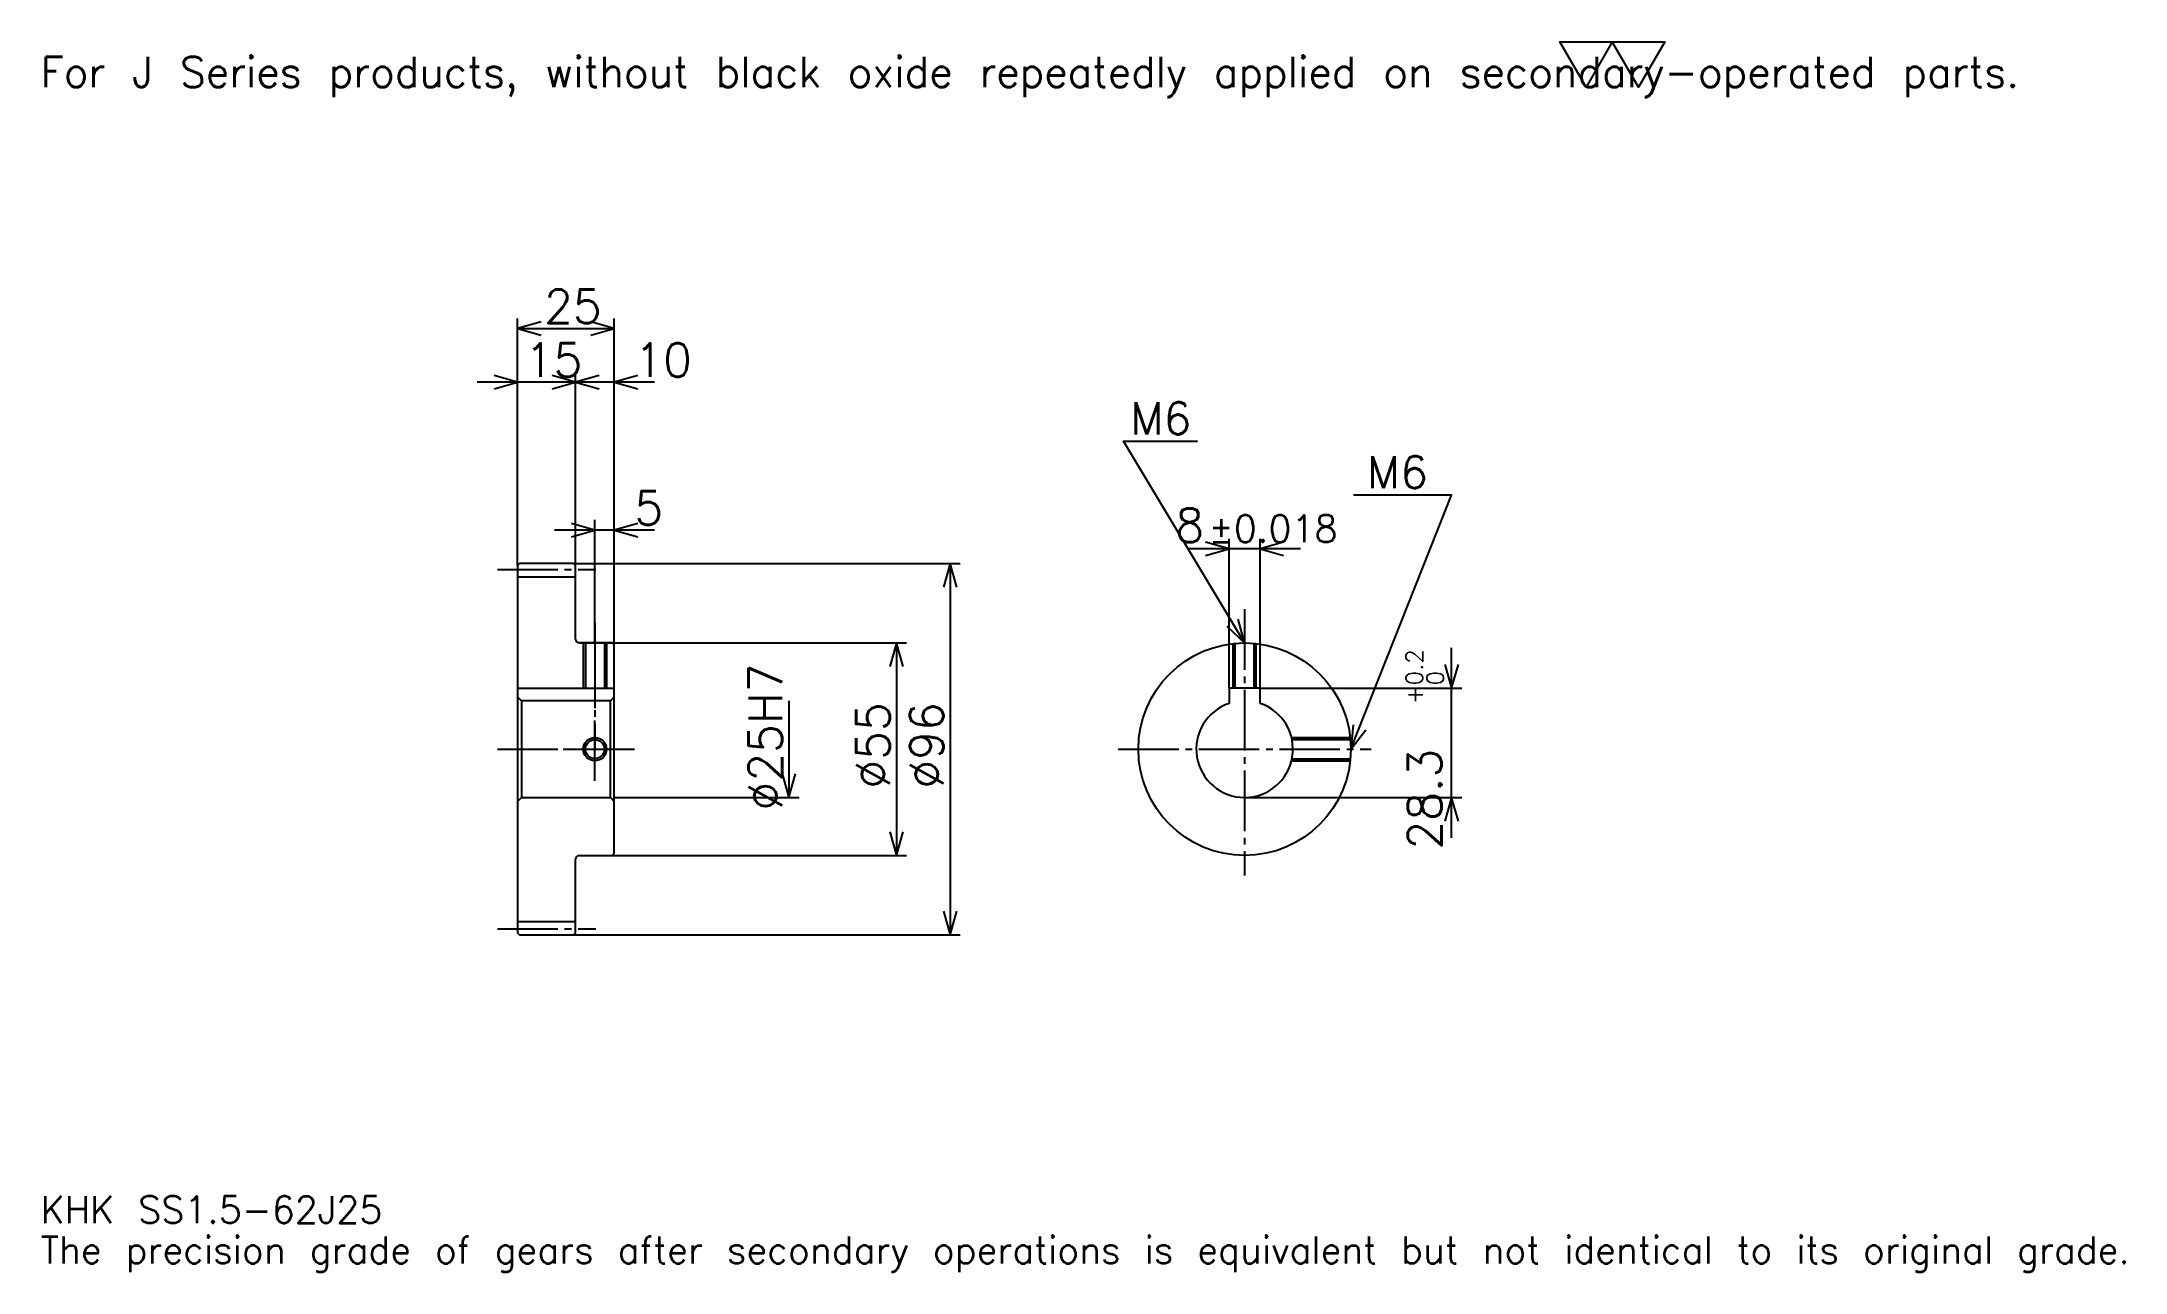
# Model space of a CAD drawing. Extents: x 18 to 557, y 6 to 325.
import ezdxf

# ---------------------------------------------------------------- set-up
doc = ezdxf.new("R2010")
doc.units = 0
doc.linetypes.add('DASHDOT', pattern=[20.869564, 15.652174, -1.73913, 1.73913, -1.73913])
doc.layers.get('0').update_dxf_attribs({"linetype": 'CONTINUOUS'})
doc.layers.add('DASHDOT', color=6, linetype='DASHDOT')
doc.styles.add('KANJI', font='TXT', dxfattribs={"bigfont": 'BIGFONT'})

msp = doc.modelspace()

# ---------------------------------------------------------------- linework, layer by layer
at = {"color": 5}
for p, q in [((140.869568, 189.739136), (140.869568, 253.217407)), ((140.869568, 250.608704), (165.869568, 250.608704)), ((165.869568, 189.739136), (165.869568, 253.217407)), ((155.869568, 189.739136), (155.869568, 239.304352)), ((166.304352, 236.695648), (130.434784, 236.695648)), ((176.304352, 236.695648), (145.434784, 236.695648)), ((160.869568, 189.739136), (160.869568, 201.043488)), ((176.304352, 198.434784), (150.434784, 198.434784)), ((325.021729, 157.539139), (325.021729, 196.195663)), ((333.021729, 157.539139), (333.021729, 196.195663)), ((140.869568, 189.239136), (140.869568, 189.739136)), ((155.369568, 189.739136), (165.869568, 189.739136)), ((155.869568, 189.239136), (155.869568, 189.739136)), ((160.869568, 169.239136), (160.869568, 189.739136)), ((160.869568, 169.239136), (160.869568, 189.739136)), ((165.869568, 189.739136), (255.434784, 189.739136)), ((165.869568, 168.739136), (165.869568, 189.739136)), ((252.82608, 189.739136), (252.82608, 93.739136)), ((343.456543, 193.58696), (314.586975, 193.58696)), ((156.869568, 169.239136), (165.869568, 169.239136)), ((165.869568, 169.239136), (241.521744, 169.239136)), ((238.913055, 169.239136), (238.913055, 114.239136)), ((382.608704, 118.804352), (382.608704, 167.973923)), ((333.021729, 157.539139), (385.217407, 157.539139)), ((211.08696, 154.239136), (211.08696, 129.239136)), ((165.869568, 129.239136), (213.695648, 129.239136)), ((329.021729, 129.239136), (385.217407, 129.239136)), ((156.869568, 114.239136), (165.869568, 114.239136)), ((165.869568, 114.239136), (241.521744, 114.239136)), ((155.369568, 93.739136), (165.869568, 93.739136)), ((165.869568, 93.739136), (255.434784, 93.739136))]:
    msp.add_line(p, q, dxfattribs=at)
at = {"color": 4}
for p, q in [((140.869568, 186.364136), (155.869568, 186.364136)), ((140.869568, 157.539139), (165.869568, 157.539139)), ((141.869568, 154.239136), (141.869568, 129.239136)), ((164.869568, 154.239136), (165.869568, 155.239136)), ((164.869568, 129.239136), (165.869568, 128.239136)), ((140.869568, 97.114136), (155.869568, 97.114136))]:
    msp.add_line(p, q, dxfattribs=at)
at = {"color": 7}
msp.add_lwpolyline([(417.391296, 313.043488), (410.608673, 324.800018), (437.739136, 324.800018), (430.956512, 313.043488), (424.17392, 324.800018), (417.391296, 313.043488)], dxfattribs=at)
at = {"color": 5}
for points in [[(146.956528, 252.347839), (140.869568, 250.608704), (146.956528, 248.869568)], [(159.782608, 248.869568), (165.869568, 250.608704), (159.782608, 252.347839)], [(134.782608, 234.956528), (140.869568, 236.695648), (134.782608, 238.434784)], [(149.782608, 234.956528), (155.869568, 236.695648), (149.782608, 238.434784)], [(161.956528, 238.434784), (155.869568, 236.695648), (161.956528, 234.956528)], [(171.956528, 238.434784), (165.869568, 236.695648), (171.956528, 234.956528)], [(329.021729, 169.239136), (297.717407, 221.413055), (316.847839, 221.413055)], [(356.521729, 141.739136), (382.608704, 207.5), (357.217407, 207.5)], [(154.782608, 196.695648), (160.869568, 198.434784), (154.782608, 200.17392)], [(171.956528, 200.17392), (165.869568, 198.434784), (171.956528, 196.695648)], [(318.934784, 191.847839), (325.021729, 193.58696), (318.934784, 195.326096)], [(339.108704, 195.326096), (333.021729, 193.58696), (339.108704, 191.847839)], [(254.565216, 183.652176), (252.82608, 189.739136), (251.08696, 183.652176)], [(324.398743, 173.563889), (329.021729, 169.239136), (327.381317, 175.353424)], [(240.652176, 163.152176), (238.913055, 169.239136), (237.17392, 163.152176)], [(380.869568, 163.626099), (382.608704, 157.539139), (384.347839, 163.626099)], [(357.149658, 148.038452), (356.521729, 141.739136), (360.382812, 146.755875)], [(209.347839, 135.326096), (211.08696, 129.239136), (212.82608, 135.326096)], [(384.347839, 123.152176), (382.608704, 129.239136), (380.869568, 123.152176)], [(237.17392, 120.326096), (238.913055, 114.239136), (240.652176, 120.326096)], [(251.08696, 99.826096), (252.82608, 93.739136), (254.565216, 99.826096)]]:
    msp.add_lwpolyline(points, dxfattribs=at)
at = {"color": 4}
for points in [[(155.869568, 170.239136), (155.869568, 189.239136), (155.369568, 189.739136), (141.369568, 189.739136), (140.869568, 189.239136), (140.869568, 128.239136)], [(156.869568, 114.239136), (165.369568, 114.239136), (165.869568, 114.739136), (165.869568, 168.739136), (165.369568, 169.239136), (156.869568, 169.239136)], [(157.869568, 169.239136), (157.869568, 157.539139)], [(158.409576, 169.239136), (158.409576, 157.539139)], [(163.329559, 169.239136), (163.329559, 157.539139)], [(163.869568, 169.239136), (163.869568, 157.539139)], [(326.021729, 157.539139), (326.021729, 169.075012)], [(326.561737, 157.539139), (326.561737, 169.128891)], [(331.48175, 157.539139), (331.48175, 169.128891)], [(332.021729, 157.539139), (332.021729, 169.075012)], [(333.021729, 153.581848), (333.021729, 157.539139), (325.021729, 157.539139), (325.021729, 153.581848)], [(140.869568, 128.239136), (141.869568, 129.239136), (164.869568, 129.239136), (164.869568, 154.239136), (141.869568, 154.239136), (140.869568, 155.239136)], [(341.156403, 144.739136), (356.357605, 144.739136)], [(341.277283, 144.199142), (356.411499, 144.199142)], [(341.156403, 138.739136), (356.357605, 138.739136)], [(341.277283, 139.279129), (356.411499, 139.279129)], [(140.869568, 128.239136), (140.869568, 94.239136), (141.369568, 93.739136), (155.369568, 93.739136), (155.869568, 94.239136), (155.869568, 113.239136)]]:
    msp.add_lwpolyline(points, dxfattribs=at)
for centre, radius in [((329.021729, 141.739136), 27.5), ((160.869568, 141.739136), 2.46)]:
    msp.add_circle(centre, radius, dxfattribs=at)
at = {"color": 7}
msp.add_circle((160.869568, 141.739136), 3, dxfattribs=at)
at = {"color": 4}
for centre, radius, start, end in [((156.869568, 170.239136), 1, 180, 270), ((329.021729, 141.739136), 12.5, 108.66292518, 71.33707482), ((156.869568, 113.239136), 1, 90, 180)]:
    msp.add_arc(centre, radius, start, end, dxfattribs=at)
at = {"layer": 'DASHDOT', "color": 7}
for p, q in [((135.652176, 188.239136), (161.08696, 188.239136)), ((329.021729, 177.934784), (329.021729, 109.021744)), ((160.869568, 169.239136), (160.869568, 141.739136)), ((135.652176, 141.739136), (171.08696, 141.739136)), ((296.304352, 141.739136), (361.739136, 141.739136)), ((135.652176, 95.239136), (161.08696, 95.239136))]:
    msp.add_line(p, q, dxfattribs=at)
for points in [[(160.869568, 174.456528), (160.869568, 152.321747)], [(160.869568, 133.521744), (160.869568, 149.956528)], [(152.652176, 141.739136), (169.08696, 141.739136)]]:
    msp.add_lwpolyline(points, dxfattribs=at)

# ---------------------------------------------------------------- texts
at = {"color": 7, "style": 'KANJI'}
for s, height, p in [('For J Series products, without black oxide repeatedly applied on secondary-operated parts.', 7.826087, (17.391304, 313.043488)), ('25', 8.695652, (147.717392, 252)), ('15', 8.695652, (142.717392, 238.08696)), ('10', 8.695652, (171.08696, 238.08696)), ('M6', 8.347826, (299.456543, 223.152176)), ('M6', 8.347826, (360.695679, 209.239136)), ('5', 8.695652, (171.08696, 199.826096)), ('8', 8.695652, (311.072205, 195.326096)), ('%%p0.018', 6.956522, (319.67981, 195.326096)), ('KHK SS1.5-62J25', 6.956522, (17.391304, 19.130434)), ('The precision grade of gears after secondary operations is equivalent but not identical to its original grade.', 6.956522, (17.391304, 8.695652))]:
    msp.add_text(s, height=height, dxfattribs=at).set_placement(p)
for s, height, p in [('%%c25H7', 8.695652, (209.347839, 125.869568)), ('0.2', 4.347826, (375.130432, 158.272507)), ('+', 4.347826, (375.130432, 153.402939)), ('0', 4.347826, (380.521729, 158.272507)), ('%%c55', 8.695652, (237.17392, 131.521744)), ('%%c96', 8.695652, (251.08696, 131.521744)), ('28.3', 8.695652, (380, 115.764717))]:
    msp.add_text(s, height=height, rotation=90, dxfattribs=at).set_placement(p)

doc.saveas('drawing.dxf')
